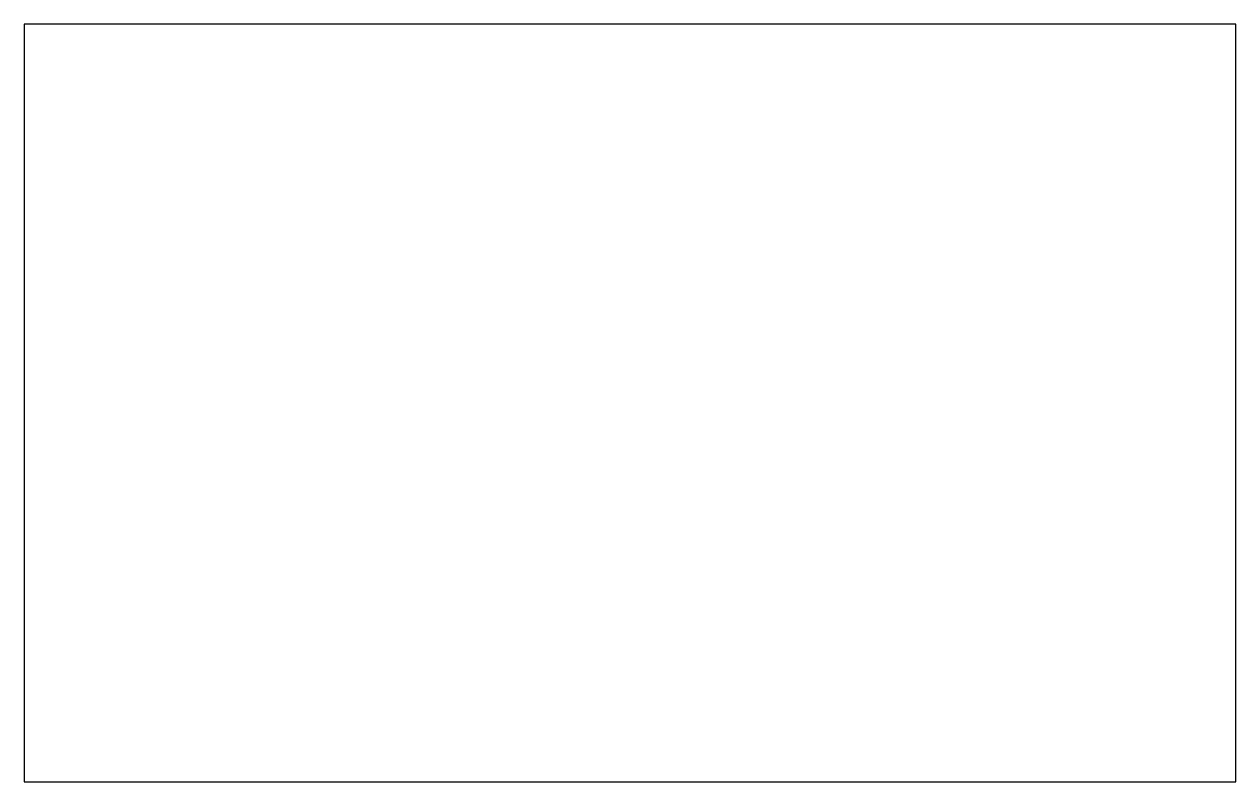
# Model space of a CAD drawing. Header units: millimetres. Extents: x 0 to 800, y 0 to 500.
import ezdxf

# ---------------------------------------------------------------- set-up
doc = ezdxf.new("R2010")
doc.units = ezdxf.units.MM

msp = doc.modelspace()

# ---------------------------------------------------------------- linework, layer by layer
for p, q in [((800, 500), (0, 500)), ((0, 500), (0, 0.05)), ((800, 0), (800, 500)), ((0, 0), (800, 0))]:
    msp.add_line(p, q)

doc.saveas('drawing.dxf')
